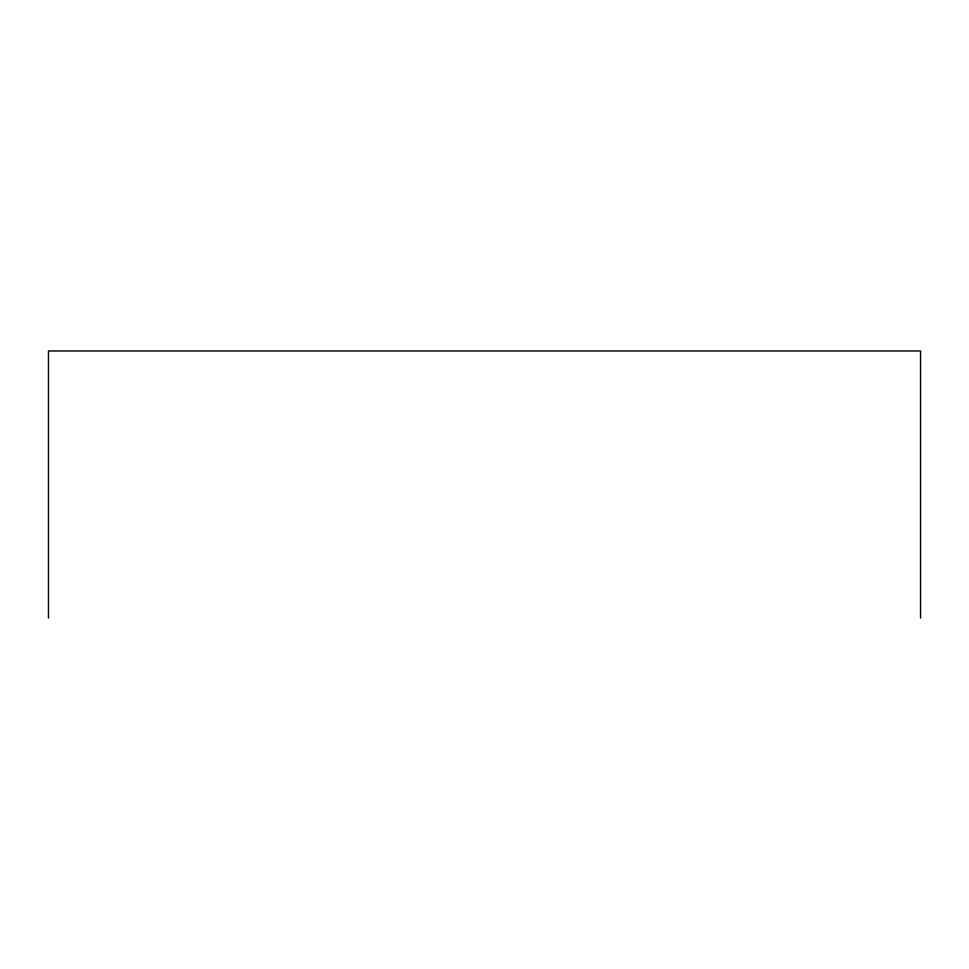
<?xml version="1.0" encoding="UTF-8"?>
<svg xmlns="http://www.w3.org/2000/svg" width="969" height="969" viewBox="0 0 969 969"><rect width="100%" height="100%" fill="white"/><g stroke="black" fill="none" stroke-linecap="round" stroke-linejoin="round"><path stroke-width="1.45" d="M920.55 618.028L920.55 350.972L48.45 350.972L48.45 618.028"/></g></svg>
